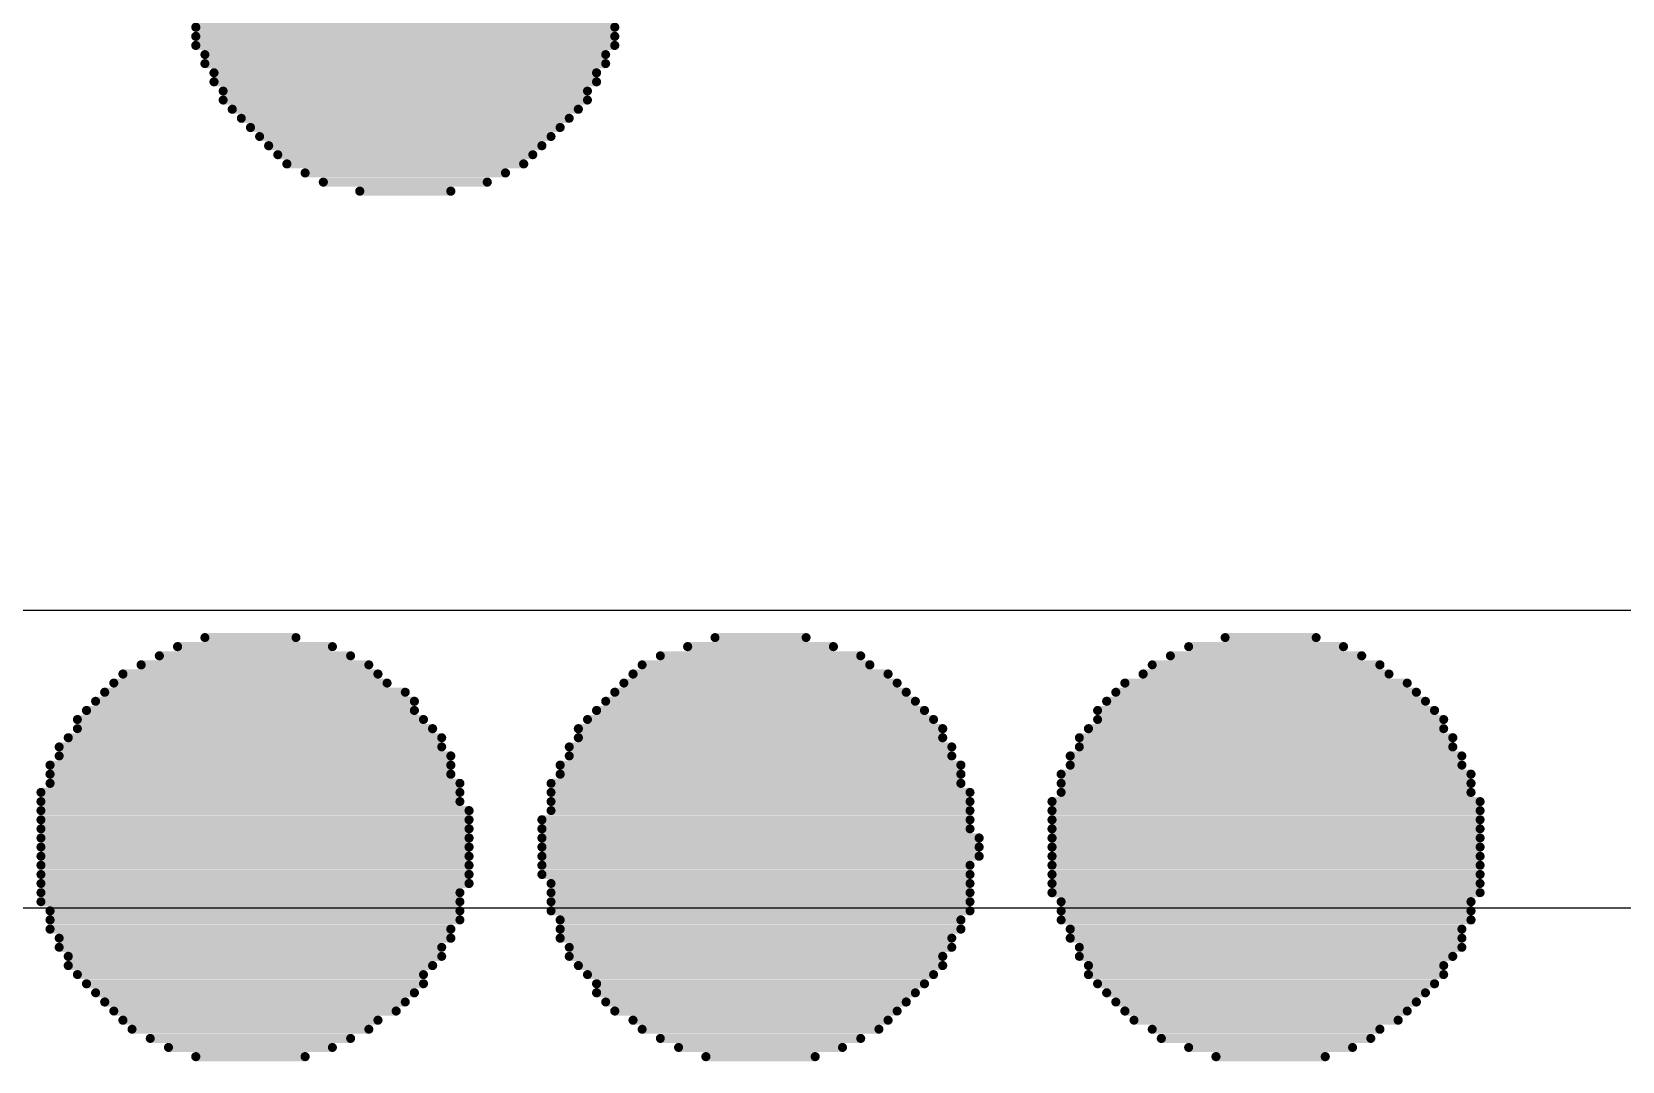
# Model space of a CAD drawing. Header units: millimetres. Extents: x 45 to 209, y 90 to 189.
# Drawn here: x 69.11 to 70.219, y 97.051 to 97.769 of the extents above; entities that cross this region are included whole.
import ezdxf

# ---------------------------------------------------------------- set-up
doc = ezdxf.new("R2010")
doc.units = ezdxf.units.MM
doc.layers.add('TopLayer', color=1, linetype='Continuous')
doc.layers.add('TopOverlay', color=2, linetype='Continuous')

# ---------------------------------------------------------------- blocks, each defined once
blk = doc.blocks.new('5394DE47_A0E8_4329_8464_7791B7C19310_62')
at = {"layer": 'TopOverlay', "const_width": 0.00635}
for points in [[(1.5446, 3.6166), (1.8367, 3.6166)], [(1.5446, 3.6102), (1.8367, 3.6102)], [(1.5446, 3.6039), (1.8367, 3.6039)], [(1.5509, 3.5975), (1.8303, 3.5975)], [(1.5509, 3.5912), (1.8303, 3.5912)], [(1.5573, 3.5848), (1.824, 3.5848)], [(1.5573, 3.5785), (1.824, 3.5785)], [(1.5636, 3.5721), (1.8176, 3.5721)], [(1.5636, 3.5658), (1.8176, 3.5658)], [(1.57, 3.5594), (1.8113, 3.5594)], [(1.5763, 3.5531), (1.8049, 3.5531)], [(1.5827, 3.5467), (1.7986, 3.5467)], [(1.589, 3.5404), (1.7922, 3.5404)], [(1.5954, 3.534), (1.7859, 3.534)], [(1.6017, 3.5277), (1.7795, 3.5277)], [(1.6081, 3.5213), (1.7732, 3.5213)], [(1.6208, 3.515), (1.7605, 3.515)], [(1.6335, 3.5086), (1.7478, 3.5086)], [(1.6589, 3.5023), (1.7224, 3.5023)], [(1.5509, 3.1911), (1.6144, 3.1911)], [(1.9065, 3.1911), (1.97, 3.1911)], [(2.2621, 3.1911), (2.3256, 3.1911)], [(1.5319, 3.1848), (1.6398, 3.1848)], [(1.8875, 3.1848), (1.9891, 3.1848)], [(2.2367, 3.1848), (2.3447, 3.1848)], [(1.5065, 3.1721), (1.6652, 3.1721)], [(1.5192, 3.1784), (1.6525, 3.1784)], [(1.8557, 3.1721), (2.0145, 3.1721)], [(1.8684, 3.1784), (2.0081, 3.1784)], [(2.2113, 3.1721), (2.3701, 3.1721)], [(2.224, 3.1784), (2.3574, 3.1784)], [(1.4874, 3.1594), (1.6779, 3.1594)], [(1.4938, 3.1657), (1.6716, 3.1657)], [(1.843, 3.1594), (2.0335, 3.1594)], [(1.8494, 3.1657), (2.0272, 3.1657)], [(2.1923, 3.1594), (2.3891, 3.1594)], [(2.205, 3.1657), (2.3764, 3.1657)], [(1.4747, 3.1467), (1.697, 3.1467)], [(1.4811, 3.153), (1.6906, 3.153)], [(1.8303, 3.1467), (2.0462, 3.1467)], [(1.8367, 3.153), (2.0399, 3.153)], [(2.1796, 3.1467), (2.4018, 3.1467)], [(2.1859, 3.153), (2.3955, 3.153)], [(1.4684, 3.1403), (1.697, 3.1403)], [(1.824, 3.1403), (2.0526, 3.1403)], [(2.1732, 3.1403), (2.4082, 3.1403)], [(1.462, 3.134), (1.7033, 3.134)], [(1.462, 3.1276), (1.7097, 3.1276)], [(1.8113, 3.1276), (2.0653, 3.1276)], [(1.8176, 3.134), (2.0589, 3.134)], [(2.1669, 3.1276), (2.4145, 3.1276)], [(2.1732, 3.134), (2.4145, 3.134)], [(1.4493, 3.1149), (1.716, 3.1149)], [(1.4557, 3.1213), (1.716, 3.1213)], [(1.8049, 3.1149), (2.0716, 3.1149)], [(1.8113, 3.1213), (2.0653, 3.1213)], [(2.1605, 3.1213), (2.4209, 3.1213)], [(2.1605, 3.1149), (2.4209, 3.1149)], [(1.443, 3.1022), (1.7224, 3.1022)], [(1.4493, 3.1086), (1.7224, 3.1086)], [(1.7986, 3.1022), (2.078, 3.1022)], [(1.8049, 3.1086), (2.0716, 3.1086)], [(2.1542, 3.1086), (2.4272, 3.1086)], [(2.1542, 3.1022), (2.4272, 3.1022)], [(1.443, 3.0959), (1.7224, 3.0959)], [(1.7986, 3.0959), (2.078, 3.0959)], [(2.1478, 3.0959), (2.4336, 3.0959)], [(1.4366, 3.0832), (1.7287, 3.0832)], [(1.443, 3.0895), (1.7287, 3.0895)], [(1.7922, 3.0895), (2.078, 3.0895)], [(1.7922, 3.0832), (2.0843, 3.0832)], [(2.1478, 3.0895), (2.4336, 3.0895)], [(2.1478, 3.0832), (2.4336, 3.0832)], [(1.4366, 3.0768), (1.7287, 3.0768)], [(1.4366, 3.0705), (1.7351, 3.0705)], [(1.7922, 3.0768), (2.0843, 3.0768)], [(1.7922, 3.0705), (2.0843, 3.0705)], [(2.1415, 3.0768), (2.4399, 3.0768)], [(2.1415, 3.0705), (2.4399, 3.0705)], [(1.4366, 3.0641), (1.7351, 3.0641)], [(1.4366, 3.0578), (1.7351, 3.0578)], [(1.7859, 3.0641), (2.0843, 3.0641)], [(1.7859, 3.0578), (2.0843, 3.0578)], [(2.1415, 3.0641), (2.4399, 3.0641)], [(2.1415, 3.0578), (2.4399, 3.0578)], [(1.4366, 3.0514), (1.7351, 3.0514)], [(1.7859, 3.0514), (2.0907, 3.0514)], [(2.1415, 3.0514), (2.4399, 3.0514)], [(1.4366, 3.0451), (1.7351, 3.0451)], [(1.4366, 3.0387), (1.7351, 3.0387)], [(1.7859, 3.0451), (2.0907, 3.0451)], [(1.7859, 3.0387), (2.0907, 3.0387)], [(2.1415, 3.0451), (2.4399, 3.0451)], [(2.1415, 3.0387), (2.4399, 3.0387)], [(1.4366, 3.0324), (1.7351, 3.0324)], [(1.4366, 3.026), (1.7351, 3.026)], [(1.7859, 3.0324), (2.0843, 3.0324)], [(1.7859, 3.026), (2.0843, 3.026)], [(2.1415, 3.0324), (2.4399, 3.0324)], [(2.1415, 3.026), (2.4399, 3.026)], [(1.4366, 3.0197), (1.7351, 3.0197)], [(1.4366, 3.0133), (1.7287, 3.0133)], [(1.7922, 3.0197), (2.0843, 3.0197)], [(1.7922, 3.0133), (2.0843, 3.0133)], [(2.1415, 3.0197), (2.4399, 3.0197)], [(2.1415, 3.0133), (2.4399, 3.0133)], [(1.4366, 3.007), (1.7287, 3.007)], [(1.7922, 3.007), (2.0843, 3.007)], [(2.1478, 3.007), (2.4336, 3.007)], [(1.443, 3.0006), (1.7287, 3.0006)], [(1.443, 2.9943), (1.7287, 2.9943)], [(1.7922, 3.0006), (2.0843, 3.0006)], [(1.7986, 2.9943), (2.078, 2.9943)], [(2.1478, 3.0006), (2.4336, 3.0006)], [(2.1478, 2.9943), (2.4336, 2.9943)], [(1.443, 2.9879), (1.7224, 2.9879)], [(1.4493, 2.9816), (1.7224, 2.9816)], [(1.7986, 2.9879), (2.078, 2.9879)], [(1.7986, 2.9816), (2.0716, 2.9816)], [(2.1542, 2.9879), (2.4272, 2.9879)], [(2.1542, 2.9816), (2.4272, 2.9816)], [(1.4493, 2.9752), (1.716, 2.9752)], [(1.4557, 2.9689), (1.716, 2.9689)], [(1.8049, 2.9752), (2.0716, 2.9752)], [(1.8049, 2.9689), (2.0653, 2.9689)], [(2.1605, 2.9752), (2.4272, 2.9752)], [(2.1605, 2.9689), (2.4209, 2.9689)], [(1.4557, 2.9625), (1.7097, 2.9625)], [(1.8113, 2.9625), (2.0653, 2.9625)], [(2.1669, 2.9625), (2.4145, 2.9625)], [(1.462, 2.9562), (1.7033, 2.9562)], [(1.4684, 2.9498), (1.7033, 2.9498)], [(1.8176, 2.9562), (2.0589, 2.9562)], [(1.824, 2.9498), (2.0526, 2.9498)], [(2.1669, 2.9562), (2.4145, 2.9562)], [(2.1732, 2.9498), (2.4082, 2.9498)], [(1.4747, 2.9435), (1.697, 2.9435)], [(1.4811, 2.9371), (1.6906, 2.9371)], [(1.824, 2.9435), (2.0462, 2.9435)], [(1.8303, 2.9371), (2.0399, 2.9371)], [(2.1796, 2.9435), (2.4018, 2.9435)], [(2.1859, 2.9371), (2.3955, 2.9371)], [(1.4874, 2.9308), (1.6843, 2.9308)], [(1.4938, 2.9244), (1.6716, 2.9244)], [(1.8367, 2.9308), (2.0335, 2.9308)], [(1.8494, 2.9244), (2.0272, 2.9244)], [(2.1923, 2.9308), (2.3891, 2.9308)], [(2.1986, 2.9244), (2.3828, 2.9244)], [(1.5001, 2.9181), (1.6652, 2.9181)], [(1.8557, 2.9181), (2.0208, 2.9181)], [(2.2113, 2.9181), (2.3701, 2.9181)], [(1.5128, 2.9117), (1.6525, 2.9117)], [(1.5255, 2.9054), (1.6398, 2.9054)], [(1.8684, 2.9117), (2.0081, 2.9117)], [(1.8811, 2.9054), (1.9954, 2.9054)], [(2.2177, 2.9117), (2.3637, 2.9117)], [(2.2367, 2.9054), (2.351, 2.9054)], [(1.5446, 2.899), (1.6208, 2.899)], [(1.9002, 2.899), (1.9764, 2.899)], [(2.2558, 2.899), (2.332, 2.899)]]:
    blk.add_lwpolyline(points, dxfattribs=at)
at = {"layer": 'TopOverlay', "const_width": 0.00317}
for points in [[(1.543, 3.6166, 1), (1.5462, 3.6166, 1)], [(1.8351, 3.6166, 1), (1.8383, 3.6166, 1)], [(1.543, 3.6102, 1), (1.5462, 3.6102, 1)], [(1.543, 3.6039, 1), (1.5462, 3.6039, 1)], [(1.8351, 3.6102, 1), (1.8383, 3.6102, 1)], [(1.8351, 3.6039, 1), (1.8383, 3.6039, 1)], [(1.5494, 3.5975, 1), (1.5525, 3.5975, 1)], [(1.5494, 3.5912, 1), (1.5525, 3.5912, 1)], [(1.8288, 3.5975, 1), (1.8319, 3.5975, 1)], [(1.8288, 3.5912, 1), (1.8319, 3.5912, 1)], [(1.5557, 3.5848, 1), (1.5589, 3.5848, 1)], [(1.5557, 3.5785, 1), (1.5589, 3.5785, 1)], [(1.8224, 3.5848, 1), (1.8256, 3.5848, 1)], [(1.8224, 3.5785, 1), (1.8256, 3.5785, 1)], [(1.5621, 3.5721, 1), (1.5652, 3.5721, 1)], [(1.8161, 3.5721, 1), (1.8192, 3.5721, 1)], [(1.5621, 3.5658, 1), (1.5652, 3.5658, 1)], [(1.5684, 3.5594, 1), (1.5716, 3.5594, 1)], [(1.8097, 3.5594, 1), (1.8129, 3.5594, 1)], [(1.8161, 3.5658, 1), (1.8192, 3.5658, 1)], [(1.5748, 3.5531, 1), (1.5779, 3.5531, 1)], [(1.5811, 3.5467, 1), (1.5843, 3.5467, 1)], [(1.797, 3.5467, 1), (1.8002, 3.5467, 1)], [(1.8034, 3.5531, 1), (1.8065, 3.5531, 1)], [(1.5875, 3.5404, 1), (1.5906, 3.5404, 1)], [(1.5938, 3.534, 1), (1.597, 3.534, 1)], [(1.7843, 3.534, 1), (1.7875, 3.534, 1)], [(1.7907, 3.5404, 1), (1.7938, 3.5404, 1)], [(1.6002, 3.5277, 1), (1.6033, 3.5277, 1)], [(1.778, 3.5277, 1), (1.7811, 3.5277, 1)], [(1.6065, 3.5213, 1), (1.6097, 3.5213, 1)], [(1.6192, 3.515, 1), (1.6224, 3.515, 1)], [(1.7589, 3.515, 1), (1.7621, 3.515, 1)], [(1.7716, 3.5213, 1), (1.7748, 3.5213, 1)], [(1.6319, 3.5086, 1), (1.6351, 3.5086, 1)], [(1.6573, 3.5023, 1), (1.6605, 3.5023, 1)], [(1.7208, 3.5023, 1), (1.724, 3.5023, 1)], [(1.7462, 3.5086, 1), (1.7494, 3.5086, 1)], [(1.5494, 3.1911, 1), (1.5525, 3.1911, 1)], [(1.6129, 3.1911, 1), (1.616, 3.1911, 1)], [(1.905, 3.1911, 1), (1.9081, 3.1911, 1)], [(1.9685, 3.1911, 1), (1.9716, 3.1911, 1)], [(2.2606, 3.1911, 1), (2.2637, 3.1911, 1)], [(2.3241, 3.1911, 1), (2.3272, 3.1911, 1)], [(1.5303, 3.1848, 1), (1.5335, 3.1848, 1)], [(1.6383, 3.1848, 1), (1.6414, 3.1848, 1)], [(1.8859, 3.1848, 1), (1.8891, 3.1848, 1)], [(1.9875, 3.1848, 1), (1.9907, 3.1848, 1)], [(2.2352, 3.1848, 1), (2.2383, 3.1848, 1)], [(2.3431, 3.1848, 1), (2.3463, 3.1848, 1)], [(1.5049, 3.1721, 1), (1.5081, 3.1721, 1)], [(1.5176, 3.1784, 1), (1.5208, 3.1784, 1)], [(1.651, 3.1784, 1), (1.6541, 3.1784, 1)], [(1.6637, 3.1721, 1), (1.6668, 3.1721, 1)], [(1.8542, 3.1721, 1), (1.8573, 3.1721, 1)], [(1.8669, 3.1784, 1), (1.87, 3.1784, 1)], [(2.0066, 3.1784, 1), (2.0097, 3.1784, 1)], [(2.0129, 3.1721, 1), (2.0161, 3.1721, 1)], [(2.2098, 3.1721, 1), (2.2129, 3.1721, 1)], [(2.2225, 3.1784, 1), (2.2256, 3.1784, 1)], [(2.3558, 3.1784, 1), (2.359, 3.1784, 1)], [(2.3685, 3.1721, 1), (2.3717, 3.1721, 1)], [(1.4859, 3.1594, 1), (1.489, 3.1594, 1)], [(1.4922, 3.1657, 1), (1.4954, 3.1657, 1)], [(1.67, 3.1657, 1), (1.6732, 3.1657, 1)], [(1.6764, 3.1594, 1), (1.6795, 3.1594, 1)], [(1.8415, 3.1594, 1), (1.8446, 3.1594, 1)], [(1.8478, 3.1657, 1), (1.851, 3.1657, 1)], [(2.0256, 3.1657, 1), (2.0288, 3.1657, 1)], [(2.032, 3.1594, 1), (2.0351, 3.1594, 1)], [(2.1907, 3.1594, 1), (2.1939, 3.1594, 1)], [(2.2034, 3.1657, 1), (2.2066, 3.1657, 1)], [(2.3749, 3.1657, 1), (2.378, 3.1657, 1)], [(2.3876, 3.1594, 1), (2.3907, 3.1594, 1)], [(1.4732, 3.1467, 1), (1.4763, 3.1467, 1)], [(1.4795, 3.153, 1), (1.4827, 3.153, 1)], [(1.6891, 3.153, 1), (1.6922, 3.153, 1)], [(1.6954, 3.1467, 1), (1.6986, 3.1467, 1)], [(1.8288, 3.1467, 1), (1.8319, 3.1467, 1)], [(1.8351, 3.153, 1), (1.8383, 3.153, 1)], [(2.0383, 3.153, 1), (2.0415, 3.153, 1)], [(2.0447, 3.1467, 1), (2.0478, 3.1467, 1)], [(2.178, 3.1467, 1), (2.1812, 3.1467, 1)], [(2.1844, 3.153, 1), (2.1875, 3.153, 1)], [(2.3939, 3.153, 1), (2.3971, 3.153, 1)], [(2.4003, 3.1467, 1), (2.4034, 3.1467, 1)], [(1.4668, 3.1403, 1), (1.47, 3.1403, 1)], [(1.6954, 3.1403, 1), (1.6986, 3.1403, 1)], [(1.8224, 3.1403, 1), (1.8256, 3.1403, 1)], [(2.051, 3.1403, 1), (2.0542, 3.1403, 1)], [(2.1717, 3.1403, 1), (2.1748, 3.1403, 1)], [(2.4066, 3.1403, 1), (2.4098, 3.1403, 1)], [(1.4605, 3.134, 1), (1.4636, 3.134, 1)], [(1.4605, 3.1276, 1), (1.4636, 3.1276, 1)], [(1.7018, 3.134, 1), (1.7049, 3.134, 1)], [(1.7081, 3.1276, 1), (1.7113, 3.1276, 1)], [(1.8097, 3.1276, 1), (1.8129, 3.1276, 1)], [(1.8161, 3.134, 1), (1.8192, 3.134, 1)], [(2.0574, 3.134, 1), (2.0605, 3.134, 1)], [(2.0637, 3.1276, 1), (2.0669, 3.1276, 1)], [(2.1653, 3.1276, 1), (2.1685, 3.1276, 1)], [(2.1717, 3.134, 1), (2.1748, 3.134, 1)], [(2.413, 3.134, 1), (2.4161, 3.134, 1)], [(2.413, 3.1276, 1), (2.4161, 3.1276, 1)], [(1.4478, 3.1149, 1), (1.4509, 3.1149, 1)], [(1.4541, 3.1213, 1), (1.4573, 3.1213, 1)], [(1.7145, 3.1213, 1), (1.7176, 3.1213, 1)], [(1.7145, 3.1149, 1), (1.7176, 3.1149, 1)], [(1.8034, 3.1149, 1), (1.8065, 3.1149, 1)], [(1.8097, 3.1213, 1), (1.8129, 3.1213, 1)], [(2.0637, 3.1213, 1), (2.0669, 3.1213, 1)], [(2.0701, 3.1149, 1), (2.0732, 3.1149, 1)], [(2.159, 3.1213, 1), (2.1621, 3.1213, 1)], [(2.159, 3.1149, 1), (2.1621, 3.1149, 1)], [(2.4193, 3.1213, 1), (2.4225, 3.1213, 1)], [(2.4193, 3.1149, 1), (2.4225, 3.1149, 1)], [(1.4414, 3.1022, 1), (1.4446, 3.1022, 1)], [(1.4478, 3.1086, 1), (1.4509, 3.1086, 1)], [(1.7208, 3.1086, 1), (1.724, 3.1086, 1)], [(1.7208, 3.1022, 1), (1.724, 3.1022, 1)], [(1.797, 3.1022, 1), (1.8002, 3.1022, 1)], [(1.8034, 3.1086, 1), (1.8065, 3.1086, 1)], [(2.0701, 3.1086, 1), (2.0732, 3.1086, 1)], [(2.0764, 3.1022, 1), (2.0796, 3.1022, 1)], [(2.1526, 3.1086, 1), (2.1558, 3.1086, 1)], [(2.1526, 3.1022, 1), (2.1558, 3.1022, 1)], [(2.4257, 3.1086, 1), (2.4288, 3.1086, 1)], [(2.4257, 3.1022, 1), (2.4288, 3.1022, 1)], [(1.4414, 3.0959, 1), (1.4446, 3.0959, 1)], [(1.7208, 3.0959, 1), (1.724, 3.0959, 1)], [(1.797, 3.0959, 1), (1.8002, 3.0959, 1)], [(2.0764, 3.0959, 1), (2.0796, 3.0959, 1)], [(2.1463, 3.0959, 1), (2.1494, 3.0959, 1)], [(2.432, 3.0959, 1), (2.4352, 3.0959, 1)], [(1.4351, 3.0832, 1), (1.4382, 3.0832, 1)], [(1.4414, 3.0895, 1), (1.4446, 3.0895, 1)], [(1.7272, 3.0895, 1), (1.7303, 3.0895, 1)], [(1.7272, 3.0832, 1), (1.7303, 3.0832, 1)], [(1.7907, 3.0895, 1), (1.7938, 3.0895, 1)], [(1.7907, 3.0832, 1), (1.7938, 3.0832, 1)], [(2.0764, 3.0895, 1), (2.0796, 3.0895, 1)], [(2.0828, 3.0832, 1), (2.0859, 3.0832, 1)], [(2.1463, 3.0895, 1), (2.1494, 3.0895, 1)], [(2.1463, 3.0832, 1), (2.1494, 3.0832, 1)], [(2.432, 3.0895, 1), (2.4352, 3.0895, 1)], [(2.432, 3.0832, 1), (2.4352, 3.0832, 1)], [(1.4351, 3.0768, 1), (1.4382, 3.0768, 1)], [(1.4351, 3.0705, 1), (1.4382, 3.0705, 1)], [(1.7272, 3.0768, 1), (1.7303, 3.0768, 1)], [(1.7335, 3.0705, 1), (1.7367, 3.0705, 1)], [(1.7907, 3.0768, 1), (1.7938, 3.0768, 1)], [(1.7907, 3.0705, 1), (1.7938, 3.0705, 1)], [(2.0828, 3.0768, 1), (2.0859, 3.0768, 1)], [(2.0828, 3.0705, 1), (2.0859, 3.0705, 1)], [(2.1399, 3.0768, 1), (2.1431, 3.0768, 1)], [(2.1399, 3.0705, 1), (2.1431, 3.0705, 1)], [(2.4384, 3.0768, 1), (2.4415, 3.0768, 1)], [(2.4384, 3.0705, 1), (2.4415, 3.0705, 1)], [(1.4351, 3.0641, 1), (1.4382, 3.0641, 1)], [(1.4351, 3.0578, 1), (1.4382, 3.0578, 1)], [(1.7335, 3.0641, 1), (1.7367, 3.0641, 1)], [(1.7335, 3.0578, 1), (1.7367, 3.0578, 1)], [(1.7843, 3.0641, 1), (1.7875, 3.0641, 1)], [(1.7843, 3.0578, 1), (1.7875, 3.0578, 1)], [(2.0828, 3.0641, 1), (2.0859, 3.0641, 1)], [(2.0828, 3.0578, 1), (2.0859, 3.0578, 1)], [(2.1399, 3.0641, 1), (2.1431, 3.0641, 1)], [(2.1399, 3.0578, 1), (2.1431, 3.0578, 1)], [(2.4384, 3.0641, 1), (2.4415, 3.0641, 1)], [(2.4384, 3.0578, 1), (2.4415, 3.0578, 1)], [(1.4351, 3.0514, 1), (1.4382, 3.0514, 1)], [(1.7335, 3.0514, 1), (1.7367, 3.0514, 1)], [(1.7843, 3.0514, 1), (1.7875, 3.0514, 1)], [(2.0891, 3.0514, 1), (2.0923, 3.0514, 1)], [(2.1399, 3.0514, 1), (2.1431, 3.0514, 1)], [(2.4384, 3.0514, 1), (2.4415, 3.0514, 1)], [(1.4351, 3.0451, 1), (1.4382, 3.0451, 1)], [(1.4351, 3.0387, 1), (1.4382, 3.0387, 1)], [(1.7335, 3.0451, 1), (1.7367, 3.0451, 1)], [(1.7335, 3.0387, 1), (1.7367, 3.0387, 1)], [(1.7843, 3.0451, 1), (1.7875, 3.0451, 1)], [(1.7843, 3.0387, 1), (1.7875, 3.0387, 1)], [(2.0891, 3.0451, 1), (2.0923, 3.0451, 1)], [(2.0891, 3.0387, 1), (2.0923, 3.0387, 1)], [(2.1399, 3.0451, 1), (2.1431, 3.0451, 1)], [(2.1399, 3.0387, 1), (2.1431, 3.0387, 1)], [(2.4384, 3.0451, 1), (2.4415, 3.0451, 1)], [(2.4384, 3.0387, 1), (2.4415, 3.0387, 1)], [(1.4351, 3.0324, 1), (1.4382, 3.0324, 1)], [(1.4351, 3.026, 1), (1.4382, 3.026, 1)], [(1.7335, 3.0324, 1), (1.7367, 3.0324, 1)], [(1.7335, 3.026, 1), (1.7367, 3.026, 1)], [(1.7843, 3.0324, 1), (1.7875, 3.0324, 1)], [(1.7843, 3.026, 1), (1.7875, 3.026, 1)], [(2.0828, 3.0324, 1), (2.0859, 3.0324, 1)], [(2.0828, 3.026, 1), (2.0859, 3.026, 1)], [(2.1399, 3.0324, 1), (2.1431, 3.0324, 1)], [(2.1399, 3.026, 1), (2.1431, 3.026, 1)], [(2.4384, 3.0324, 1), (2.4415, 3.0324, 1)], [(2.4384, 3.026, 1), (2.4415, 3.026, 1)], [(1.4351, 3.0197, 1), (1.4382, 3.0197, 1)], [(1.4351, 3.0133, 1), (1.4382, 3.0133, 1)], [(1.7272, 3.0133, 1), (1.7303, 3.0133, 1)], [(1.7335, 3.0197, 1), (1.7367, 3.0197, 1)], [(1.7907, 3.0197, 1), (1.7938, 3.0197, 1)], [(1.7907, 3.0133, 1), (1.7938, 3.0133, 1)], [(2.0828, 3.0197, 1), (2.0859, 3.0197, 1)], [(2.0828, 3.0133, 1), (2.0859, 3.0133, 1)], [(2.1399, 3.0197, 1), (2.1431, 3.0197, 1)], [(2.1399, 3.0133, 1), (2.1431, 3.0133, 1)], [(2.4384, 3.0197, 1), (2.4415, 3.0197, 1)], [(2.4384, 3.0133, 1), (2.4415, 3.0133, 1)], [(1.4351, 3.007, 1), (1.4382, 3.007, 1)], [(1.7272, 3.007, 1), (1.7303, 3.007, 1)], [(1.7907, 3.007, 1), (1.7938, 3.007, 1)], [(2.0828, 3.007, 1), (2.0859, 3.007, 1)], [(2.1463, 3.007, 1), (2.1494, 3.007, 1)], [(2.432, 3.007, 1), (2.4352, 3.007, 1)], [(1.4414, 3.0006, 1), (1.4446, 3.0006, 1)], [(1.4414, 2.9943, 1), (1.4446, 2.9943, 1)], [(1.7272, 3.0006, 1), (1.7303, 3.0006, 1)], [(1.7272, 2.9943, 1), (1.7303, 2.9943, 1)], [(1.7907, 3.0006, 1), (1.7938, 3.0006, 1)], [(1.797, 2.9943, 1), (1.8002, 2.9943, 1)], [(2.0764, 2.9943, 1), (2.0796, 2.9943, 1)], [(2.0828, 3.0006, 1), (2.0859, 3.0006, 1)], [(2.1463, 3.0006, 1), (2.1494, 3.0006, 1)], [(2.1463, 2.9943, 1), (2.1494, 2.9943, 1)], [(2.432, 3.0006, 1), (2.4352, 3.0006, 1)], [(2.432, 2.9943, 1), (2.4352, 2.9943, 1)], [(1.4414, 2.9879, 1), (1.4446, 2.9879, 1)], [(1.4478, 2.9816, 1), (1.4509, 2.9816, 1)], [(1.7208, 2.9879, 1), (1.724, 2.9879, 1)], [(1.7208, 2.9816, 1), (1.724, 2.9816, 1)], [(1.797, 2.9879, 1), (1.8002, 2.9879, 1)], [(1.797, 2.9816, 1), (1.8002, 2.9816, 1)], [(2.0701, 2.9816, 1), (2.0732, 2.9816, 1)], [(2.0764, 2.9879, 1), (2.0796, 2.9879, 1)], [(2.1526, 2.9879, 1), (2.1558, 2.9879, 1)], [(2.1526, 2.9816, 1), (2.1558, 2.9816, 1)], [(2.4257, 2.9879, 1), (2.4288, 2.9879, 1)], [(2.4257, 2.9816, 1), (2.4288, 2.9816, 1)], [(1.4478, 2.9752, 1), (1.4509, 2.9752, 1)], [(1.4541, 2.9689, 1), (1.4573, 2.9689, 1)], [(1.7145, 2.9752, 1), (1.7176, 2.9752, 1)], [(1.7145, 2.9689, 1), (1.7176, 2.9689, 1)], [(1.8034, 2.9752, 1), (1.8065, 2.9752, 1)], [(1.8034, 2.9689, 1), (1.8065, 2.9689, 1)], [(2.0637, 2.9689, 1), (2.0669, 2.9689, 1)], [(2.0701, 2.9752, 1), (2.0732, 2.9752, 1)], [(2.159, 2.9752, 1), (2.1621, 2.9752, 1)], [(2.159, 2.9689, 1), (2.1621, 2.9689, 1)], [(2.4193, 2.9689, 1), (2.4225, 2.9689, 1)], [(2.4257, 2.9752, 1), (2.4288, 2.9752, 1)], [(1.4541, 2.9625, 1), (1.4573, 2.9625, 1)], [(1.7081, 2.9625, 1), (1.7113, 2.9625, 1)], [(1.8097, 2.9625, 1), (1.8129, 2.9625, 1)], [(2.0637, 2.9625, 1), (2.0669, 2.9625, 1)], [(2.1653, 2.9625, 1), (2.1685, 2.9625, 1)], [(2.413, 2.9625, 1), (2.4161, 2.9625, 1)], [(1.4605, 2.9562, 1), (1.4636, 2.9562, 1)], [(1.4668, 2.9498, 1), (1.47, 2.9498, 1)], [(1.7018, 2.9562, 1), (1.7049, 2.9562, 1)], [(1.7018, 2.9498, 1), (1.7049, 2.9498, 1)], [(1.8161, 2.9562, 1), (1.8192, 2.9562, 1)], [(1.8224, 2.9498, 1), (1.8256, 2.9498, 1)], [(2.051, 2.9498, 1), (2.0542, 2.9498, 1)], [(2.0574, 2.9562, 1), (2.0605, 2.9562, 1)], [(2.1653, 2.9562, 1), (2.1685, 2.9562, 1)], [(2.1717, 2.9498, 1), (2.1748, 2.9498, 1)], [(2.4066, 2.9498, 1), (2.4098, 2.9498, 1)], [(2.413, 2.9562, 1), (2.4161, 2.9562, 1)], [(1.4732, 2.9435, 1), (1.4763, 2.9435, 1)], [(1.4795, 2.9371, 1), (1.4827, 2.9371, 1)], [(1.6891, 2.9371, 1), (1.6922, 2.9371, 1)], [(1.6954, 2.9435, 1), (1.6986, 2.9435, 1)], [(1.8224, 2.9435, 1), (1.8256, 2.9435, 1)], [(1.8288, 2.9371, 1), (1.8319, 2.9371, 1)], [(2.0383, 2.9371, 1), (2.0415, 2.9371, 1)], [(2.0447, 2.9435, 1), (2.0478, 2.9435, 1)], [(2.178, 2.9435, 1), (2.1812, 2.9435, 1)], [(2.1844, 2.9371, 1), (2.1875, 2.9371, 1)], [(2.3939, 2.9371, 1), (2.3971, 2.9371, 1)], [(2.4003, 2.9435, 1), (2.4034, 2.9435, 1)], [(1.4859, 2.9308, 1), (1.489, 2.9308, 1)], [(1.4922, 2.9244, 1), (1.4954, 2.9244, 1)], [(1.67, 2.9244, 1), (1.6732, 2.9244, 1)], [(1.6827, 2.9308, 1), (1.6859, 2.9308, 1)], [(1.8351, 2.9308, 1), (1.8383, 2.9308, 1)], [(1.8478, 2.9244, 1), (1.851, 2.9244, 1)], [(2.0256, 2.9244, 1), (2.0288, 2.9244, 1)], [(2.032, 2.9308, 1), (2.0351, 2.9308, 1)], [(2.1907, 2.9308, 1), (2.1939, 2.9308, 1)], [(2.1971, 2.9244, 1), (2.2002, 2.9244, 1)], [(2.3812, 2.9244, 1), (2.3844, 2.9244, 1)], [(2.3876, 2.9308, 1), (2.3907, 2.9308, 1)], [(1.4986, 2.9181, 1), (1.5017, 2.9181, 1)], [(1.6637, 2.9181, 1), (1.6668, 2.9181, 1)], [(1.8542, 2.9181, 1), (1.8573, 2.9181, 1)], [(2.0193, 2.9181, 1), (2.0224, 2.9181, 1)], [(2.2098, 2.9181, 1), (2.2129, 2.9181, 1)], [(2.3685, 2.9181, 1), (2.3717, 2.9181, 1)], [(1.5113, 2.9117, 1), (1.5144, 2.9117, 1)], [(1.524, 2.9054, 1), (1.5271, 2.9054, 1)], [(1.6383, 2.9054, 1), (1.6414, 2.9054, 1)], [(1.651, 2.9117, 1), (1.6541, 2.9117, 1)], [(1.8669, 2.9117, 1), (1.87, 2.9117, 1)], [(1.8796, 2.9054, 1), (1.8827, 2.9054, 1)], [(1.9939, 2.9054, 1), (1.997, 2.9054, 1)], [(2.0066, 2.9117, 1), (2.0097, 2.9117, 1)], [(2.2161, 2.9117, 1), (2.2193, 2.9117, 1)], [(2.2352, 2.9054, 1), (2.2383, 2.9054, 1)], [(2.3495, 2.9054, 1), (2.3526, 2.9054, 1)], [(2.3622, 2.9117, 1), (2.3653, 2.9117, 1)], [(1.543, 2.899, 1), (1.5462, 2.899, 1)], [(1.6192, 2.899, 1), (1.6224, 2.899, 1)], [(1.8986, 2.899, 1), (1.9018, 2.899, 1)], [(1.9748, 2.899, 1), (1.978, 2.899, 1)], [(2.2542, 2.899, 1), (2.2574, 2.899, 1)], [(2.3304, 2.899, 1), (2.3336, 2.899, 1)]]:
    blk.add_lwpolyline(points, format="xyb", close=True, dxfattribs=at)

msp = doc.modelspace()

# ---------------------------------------------------------------- linework, layer by layer
at = {"layer": 'TopLayer'}
for p, q in [((74.3207, 97.3656), (64.8207, 97.3656)), ((64.8325, 97.1584), (74.3207, 97.1584))]:
    msp.add_line(p, q, dxfattribs=at)

# ---------------------------------------------------------------- block references
at = {"rotation": 360}
msp.add_blockref('5394DE47_A0E8_4329_8464_7791B7C19310_62', (67.6797, 94.1556), dxfattribs=at)

doc.saveas('drawing.dxf')
